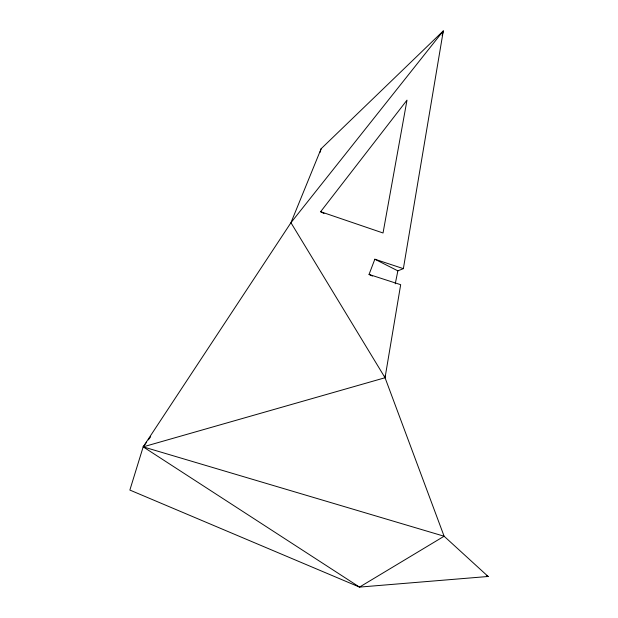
<?xml version="1.0" encoding="UTF-8"?>
<svg xmlns="http://www.w3.org/2000/svg" width="618" height="618" viewBox="0 0 618 618"><rect width="100%" height="100%" fill="white"/><g stroke="black" fill="none" stroke-linecap="round" stroke-linejoin="round"><path stroke-width="0.93" d="M385.045 375.821L385.045 377.737L143.183 446.853L359.506 587.1L444.11 536.231L385.045 377.737L400.673 284.689L369.039 274.446L374.84 259.212L403.369 268.637L443.299 30.9L321.121 148.753L290.947 222.712L143.183 446.853L129.865 490.059L359.506 587.1L488.135 576.478L444.11 536.231L143.183 446.853L146.62 442.202M395.25 283.809L397.861 270.854L403.369 268.637M442.156 35.574L443.299 30.9L290.947 222.712L385.045 377.737M320.008 152.437L321.121 148.753M148.343 439.877L150.637 436.779M320.634 211.704L406.992 100.147L383.036 232.986L320.634 211.704L324.033 213.534M486.335 575.791L488.135 576.478L486.466 575.505M369.039 274.446L372.461 276.061M374.84 259.212L397.861 270.854"/></g></svg>
